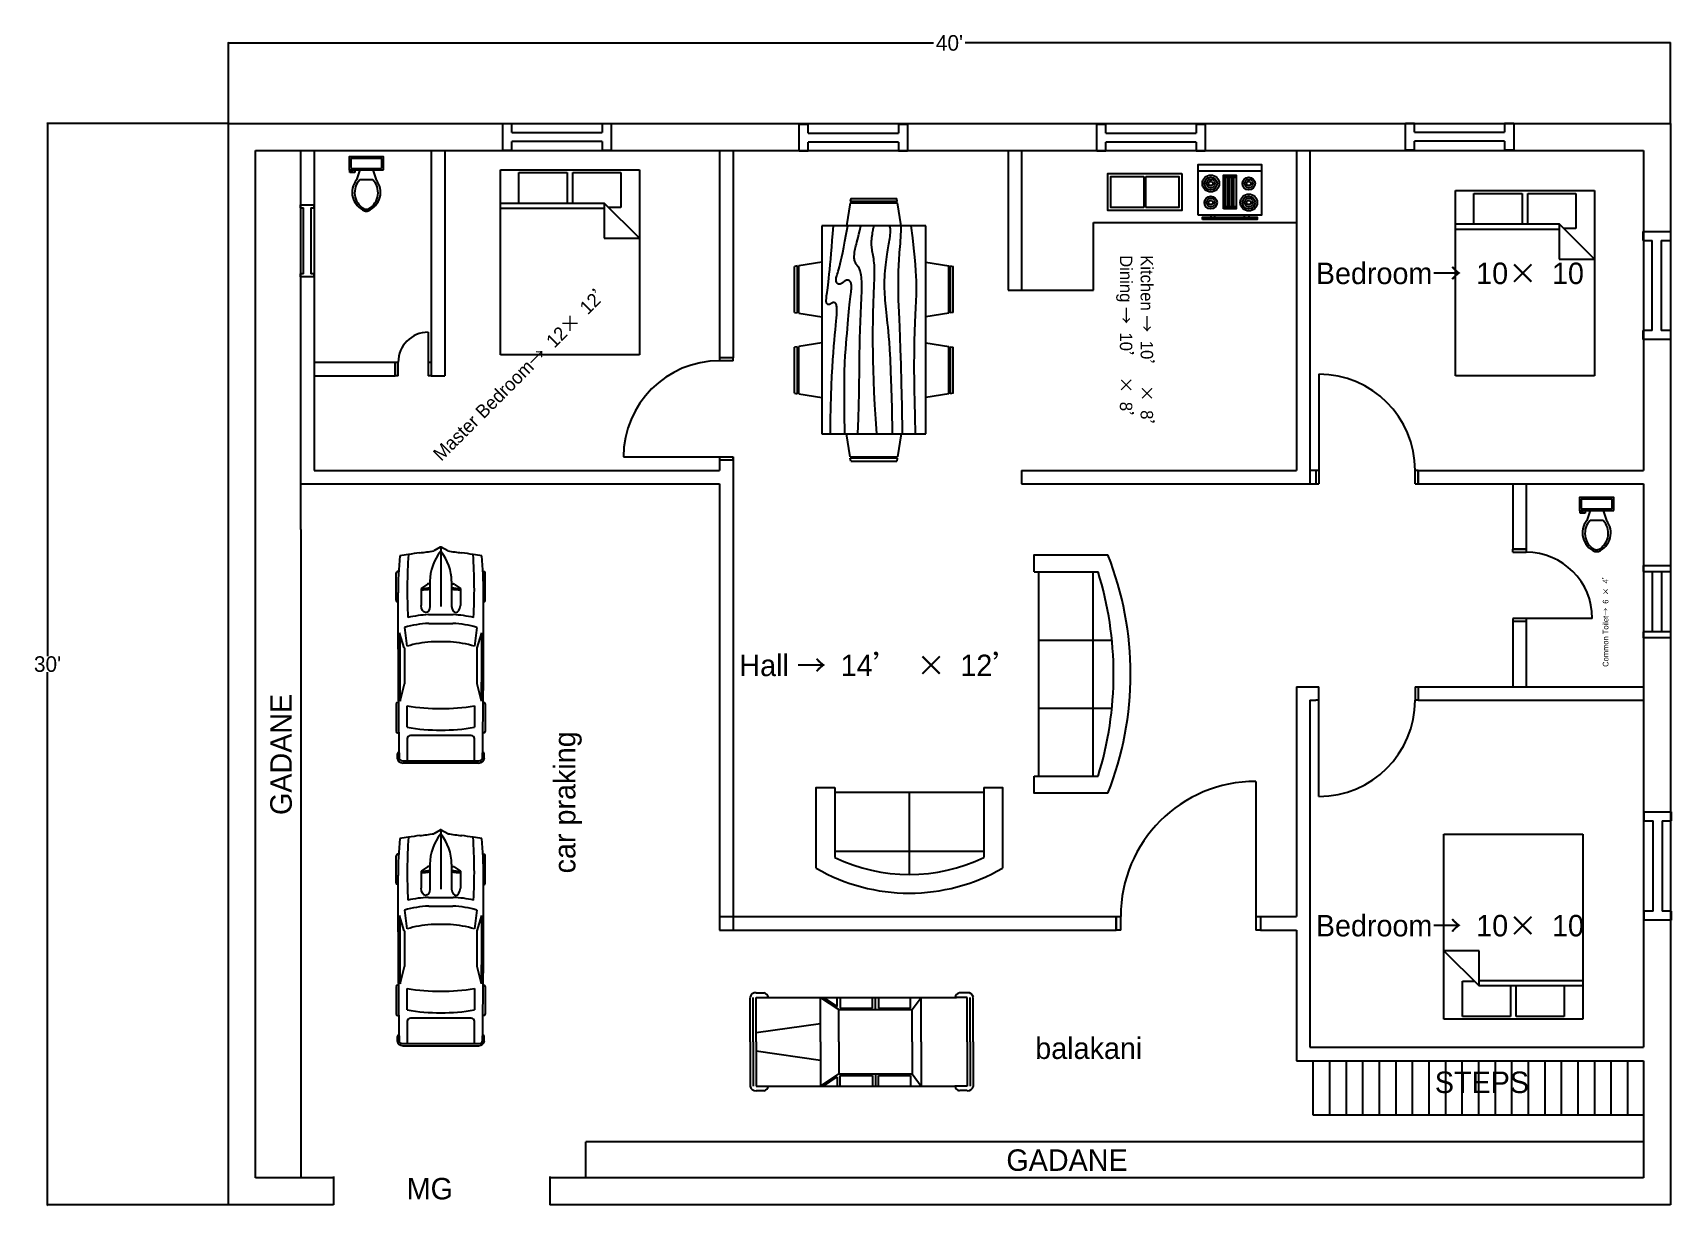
# Model space of a CAD drawing. Header units: millimetres. Extents: x 2397 to 2943, y 2741 to 3132.
import ezdxf

# ---------------------------------------------------------------- set-up
doc = ezdxf.new("R2010")
doc.units = ezdxf.units.MM
doc.header["$MEASUREMENT"] = 0
doc.layers.get('0').update_dxf_attribs({"color": 50})
doc.layers.add('TETTERS', color=30, linetype='Continuous')
doc.dimstyles.get("Standard").update_dxf_attribs({"dimtxt": 5.18, "dimasz": 0.18, "dimexe": 0.18, "dimexo": 0.0625, "dimgap": 0.09, "dimtad": 0, "dimtih": 1, "dimtoh": 1, "dimdec": 0, "dimzin": 0, "dimdsep": 46, "dimlunit": 3, "dimtxsty": 'Standard', "dimblk": 'OBLIQUE', "dimcen": 0.09, "dimclrd": 3, "dimclre": 131, "dimadec": 0, "dimazin": 0, "dimtfac": 1, "dimtdec": 0, "dimtofl": 0, "dimtmove": 0, "dimatfit": 3, "dimfxl": 1, "dimtolj": 1, "dimtzin": 0, "dimarcsym": 0})

# ---------------------------------------------------------------- blocks, each defined once
blk = doc.blocks.new('*U10')
blk.add_line((0, 18), (0, 0))
blk = doc.blocks.new('*U11')
at = {"layer": 'Defpoints', "color": 0, "linetype": 'ByBlock', "lineweight": -2, "transparency": 16777216}
for p in [(2823.6, 2771.35), (2829.11, 2771.35), (2834.62, 2771.35), (2840.14, 2771.35), (2845.65, 2771.35), (2851.16, 2771.35), (2856.67, 2771.35), (2862.18, 2771.35), (2867.69, 2771.35), (2873.2, 2771.35), (2878.71, 2771.35), (2884.22, 2771.35), (2889.73, 2771.35), (2895.24, 2771.35), (2900.75, 2771.35), (2906.26, 2771.35), (2911.77, 2771.35), (2917.28, 2771.35), (2922.79, 2771.35), (2928.3, 2771.35)]:
    blk.add_blockref('*U10', p, dxfattribs=at)
blk = doc.blocks.new('Sofa - Roundback 7 ft.')
at = {"linetype": 'Continuous'}
for p, q in [((-36.000027, -34), (-36.000027, -11.4696)), ((-12.00002, -32.4421), (-12.00003, -6.5971)), ((11.99997, -32.4421), (11.99998, -6.5971)), ((35.99998, -34), (35.99998, -11.4696)), ((-35.999844, -13.3819), (35.9998, -13.3819)), ((-36.000027, -32.4421), (35.99998, -32.4421))]:
    blk.add_line(p, q, dxfattribs=at)
for points in [[(-36.000027, -34), (-42.000027, -34), (-42.000027, -8)], [(41.99998, -8), (41.99998, -34), (35.99998, -34)]]:
    blk.add_lwpolyline(points, dxfattribs=at)
for centre, radius, start, end in [((0, -114.25), 114.25, 68.43141, 111.5686), ((-0.00001, -127.1968), 121.1968, 72.72033, 107.2797)]:
    blk.add_arc(centre, radius, start, end, dxfattribs=at)
blk = doc.blocks.new('Sofa - Roundback Loveseat 5 ft.')
at = {"linetype": 'Continuous'}
for p, q in [((0, -32.44198), (0, -5.99998)), ((-24, -33.99998), (-24, -11.46958)), ((-23.9998, -13.38178), (23.99986, -13.38178)), ((24.00004, -33.99998), (24.00004, -11.46958)), ((-24, -32.44198), (24.00004, -32.44198))]:
    blk.add_line(p, q, dxfattribs=at)
for points in [[(-24, -33.99998), (-30, -33.99998), (-30, -7.99998)], [(30.00004, -7.99998), (30.00004, -33.99998), (24.00004, -33.99998)]]:
    blk.add_lwpolyline(points, dxfattribs=at)
for centre, radius, start, end in [((0, -60.24998), 60.24998, 60.13715, 119.8628), ((0, -61.38438), 55.38444, 64.32083, 115.6792)]:
    blk.add_arc(centre, radius, start, end, dxfattribs=at)
blk = doc.blocks.new('Dining Set - 36 x 72 in.')
at = {"linetype": 'Continuous'}
for p, q in [((-22.2343, 26.00059), (-23.4847, 17.99762)), ((-22.2304, 26), (-5.7608, 26)), ((-22, 27.5), (-22.1562, 26.50042)), ((-5.8416, 26.5), (-22.1534, 26.5)), ((-22, 27.5), (-6, 27.5)), ((-5.8437, 26.49966), (-6, 27.5)), ((-4.5152, 17.99762), (-5.7655, 25.99926)), ((5.7657, 26.00059), (4.5153, 17.99762)), ((5.7696, 26), (22.2392, 26)), ((6, 27.5), (5.8438, 26.50042)), ((22.1584, 26.5), (5.8466, 26.5)), ((6, 27.5), (22, 27.5)), ((22.1563, 26.49966), (22, 27.5)), ((23.4848, 17.99762), (22.2345, 25.99926)), ((36, 18), (-36, 18)), ((-36, 18), (-36, -18)), ((36, -18), (36, 18)), ((-45.5, 8), (-44.5004, 8.15617)), ((-45.5, 8), (-45.5, -8)), ((-44.5, -8.15843), (-44.5, 8.15338)), ((-44.0006, 8.23428), (-35.9976, 9.48474)), ((-44, 8.23041), (-44, -8.23915)), ((44.0006, 8.23428), (35.9976, 9.48474)), ((44, 8.23041), (44, -8.23915)), ((44.5, -8.15843), (44.5, 8.15338)), ((45.5, 8), (44.5005, 8.15617)), ((45.5, 8), (45.5, -8)), ((-44.4997, -8.15631), (-45.5, -8)), ((-35.9976, -9.48476), (-43.9993, -8.2345)), ((35.9976, -9.48476), (43.9993, -8.2345)), ((44.4997, -8.15631), (45.5, -8)), ((-36, -18), (36, -18)), ((-22.2343, -26.0006), (-23.4847, -17.99762)), ((-4.5152, -17.99762), (-5.7655, -25.99928)), ((5.7657, -26.0006), (4.5153, -17.99762)), ((23.4848, -17.99762), (22.2345, -25.99928)), ((-22.2304, -26), (-5.7608, -26)), ((-22, -27.5), (-22.1562, -26.50044)), ((-5.8416, -26.5), (-22.1534, -26.5)), ((-22, -27.5), (-6, -27.5)), ((-5.8437, -26.49967), (-6, -27.5)), ((5.7696, -26), (22.2392, -26)), ((6, -27.5), (5.8438, -26.50044)), ((22.1584, -26.5), (5.8466, -26.5)), ((6, -27.5), (22, -27.5)), ((22.1563, -26.49967), (22, -27.5))]:
    blk.add_line(p, q, dxfattribs=at)
for points in [[(-36, 15), (-31.1772, 14.97754), (-26.8079, 14.91406), (-22.8538, 14.81543), (-19.276, 14.6875), (-16.0362, 14.53613), (-13.0957, 14.36718), (-10.4159, 14.18652), (-7.9583, 14), (-5.6904, 13.81315), (-3.6035, 13.63021), (-1.6954, 13.45508), (0.0365, 13.29166), (1.5945, 13.14388), (2.9811, 13.01562), (4.1988, 12.9108), (5.25, 12.83333), (6.1393, 12.78613), (6.8802, 12.76823), (7.4883, 12.77767), (7.9792, 12.8125), (8.3685, 12.87077), (8.6719, 12.95052), (8.9049, 13.0498), (9.0833, 13.16666), (9.2205, 13.29899), (9.3216, 13.44401), (9.3895, 13.59879), (9.4271, 13.76041), (9.4373, 13.92594), (9.4232, 14.09245), (9.3875, 14.257), (9.3333, 14.41666), (9.2638, 14.56917), (9.1836, 14.71484), (9.0975, 14.85465), (9.0104, 14.98958), (8.9272, 15.1206), (8.8529, 15.2487), (8.7922, 15.37483), (8.75, 15.5), (8.7305, 15.62467), (8.7344, 15.74739), (8.7617, 15.86621), (8.8125, 15.97916), (8.8867, 16.08431), (8.9844, 16.17968), (9.1055, 16.26334), (9.25, 16.33333), (9.4189, 16.38802), (9.6172, 16.42708), (9.8506, 16.45052), (10.125, 16.45833), (10.4463, 16.45052), (10.8203, 16.42708), (11.2529, 16.38802), (11.75, 16.33333), (12.3184, 16.26318), (12.9694, 16.17838), (13.7151, 16.07991), (14.5677, 15.96875), (15.5395, 15.84586), (16.6426, 15.71224), (17.8893, 15.56884), (19.2917, 15.41666), (20.859, 15.25667), (22.5879, 15.08984), (24.4721, 14.91715), (26.5052, 14.73958), (28.6809, 14.5581), (30.9929, 14.3737), (33.4347, 14.18733), (36, 14)], [(-36, 10), (-28.9766, 10.14274), (-23.1725, 10.20442), (-18.4241, 10.19775), (-14.5677, 10.13541), (-11.4399, 10.03011), (-8.877, 9.89453), (-6.7154, 9.74137), (-4.7917, 9.58333), (-2.9698, 9.43082), (-1.2246, 9.28515), (0.4415, 9.14534), (2.026, 9.01041), (3.5266, 8.87939), (4.9408, 8.7513), (6.266, 8.62516), (7.5, 8.5), (8.6411, 8.37549), (9.6914, 8.2539), (10.6538, 8.13818), (11.5312, 8.03125), (12.3267, 7.93603), (13.043, 7.85547), (13.6831, 7.79248), (14.25, 7.75), (14.7471, 7.7303), (15.1797, 7.73307), (15.5537, 7.75732), (15.875, 7.80208), (16.1494, 7.86637), (16.3828, 7.94922), (16.5811, 8.04964), (16.75, 8.16666), (16.8944, 8.29915), (17.0143, 8.44531), (17.1089, 8.60319), (17.1771, 8.77083), (17.218, 8.94629), (17.2305, 9.1276), (17.2137, 9.31282), (17.1667, 9.5), (17.0895, 9.6875), (16.987, 9.875), (16.8649, 10.0625), (16.7292, 10.25), (16.5856, 10.4375), (16.4401, 10.625), (16.2985, 10.8125), (16.1667, 11), (16.05, 11.18733), (15.9518, 11.3737), (15.8752, 11.5581), (15.8229, 11.73958), (15.798, 11.91715), (15.8034, 12.08984), (15.842, 12.25667), (15.9167, 12.41666), (16.0295, 12.56836), (16.1784, 12.70833), (16.3605, 12.83268), (16.5729, 12.9375), (16.8127, 13.01888), (17.0768, 13.07291), (17.3625, 13.0957), (17.6667, 13.08333), (17.9894, 13.03312), (18.3418, 12.94726), (18.7382, 12.82918), (19.1927, 12.68229), (19.7195, 12.51001), (20.3327, 12.31575), (21.0465, 12.10294), (21.875, 11.875), (22.8357, 11.63354), (23.959, 11.37304), (25.2786, 11.08618), (26.8282, 10.76562), (28.6414, 10.40405), (30.752, 9.99414), (33.1936, 9.52856), (36, 9)], [(-36, 5.5), (-30.7157, 5.3348), (-26.069, 5.20963), (-21.9946, 5.11767), (-18.4271, 5.05208), (-15.3009, 5.00602), (-12.5508, 4.97265), (-10.1112, 4.94515), (-7.9167, 4.91666), (-5.909, 4.88167), (-4.0586, 4.83984), (-2.3429, 4.79215), (-0.7396, 4.73958), (0.7739, 4.6831), (2.22, 4.6237), (3.6213, 4.56233), (5, 4.5), (6.373, 4.43782), (7.7344, 4.3776), (9.0723, 4.32129), (10.375, 4.27083), (11.6309, 4.22819), (12.8281, 4.19531), (13.9551, 4.17415), (15, 4.16666), (15.954, 4.17448), (16.819, 4.19791), (17.6001, 4.23698), (18.3021, 4.29166), (18.9299, 4.36198), (19.4883, 4.44791), (19.9823, 4.54948), (20.4167, 4.66666), (20.7969, 4.79899), (21.1302, 4.94401), (21.4245, 5.09879), (21.6875, 5.26041), (21.9271, 5.42594), (22.1511, 5.59245), (22.3672, 5.757), (22.5834, 5.91666), (22.8065, 6.06868), (23.0404, 6.21093), (23.2879, 6.34147), (23.5521, 6.45833), (23.8358, 6.55957), (24.142, 6.64323), (24.4735, 6.70735), (24.8334, 6.75), (25.2235, 6.76969), (25.642, 6.76692), (26.0858, 6.74267), (26.5521, 6.69791), (27.0379, 6.63362), (27.5404, 6.55078), (28.0565, 6.45036), (28.5834, 6.33333), (29.1242, 6.19987), (29.7071, 6.04687), (30.3661, 5.87044), (31.1354, 5.66666), (32.0493, 5.43164), (33.142, 5.16146), (34.4475, 4.85221), (36, 4.5)], [(-36, -1), (-30.7915, -0.6591), (-26.0195, -0.38216), (-21.6519, -0.16284), (-17.6563, 0.00521), (-14.0005, 0.12833), (-10.6523, 0.21289), (-7.5796, 0.26522), (-4.75, 0.29166), (-2.134, 0.29793), (0.2878, 0.28711), (2.5317, 0.26163), (4.6146, 0.22396), (6.5529, 0.17651), (8.3633, 0.12174), (10.0623, 0.06209), (11.6667, 0), (13.1899, -0.06201), (14.6341, -0.1211), (15.9982, -0.17432), (17.2813, -0.21875), (18.4823, -0.25147), (19.6003, -0.26953), (20.6343, -0.27002), (21.5834, -0.25), (22.4481, -0.20768), (23.2357, -0.14584), (23.9549, -0.06836), (24.6146, 0.02083), (25.2235, 0.11784), (25.7904, 0.21875), (26.3241, 0.31966), (26.8334, 0.41666), (27.3265, 0.50618), (27.8099, 0.58593), (28.2894, 0.65397), (28.7709, 0.70833), (29.2601, 0.74707), (29.763, 0.76823), (30.2855, 0.76985), (30.8334, 0.75), (31.4088, 0.70784), (31.9994, 0.64713), (32.589, 0.57275), (33.1615, 0.48958), (33.7008, 0.4025), (34.1908, 0.3164), (34.6153, 0.23616), (34.9584, 0.16666), (35.2099, 0.11165), (35.3848, 0.07031), (35.504, 0.04069), (35.5886, 0.02083), (35.6594, 0.00879), (35.7377, 0.0026), (35.8442, 0.00032), (36, 0)], [(-36, -6.5), (-27.1843, -6.31267), (-20.084, -6.1263), (-14.469, -5.9419), (-10.1094, -5.76042), (-6.7752, -5.58285), (-4.2363, -5.41016), (-2.2629, -5.24333), (-0.625, -5.08334), (0.8708, -4.93099), (2.2715, -4.78646), (3.5872, -4.64974), (4.8281, -4.52084), (6.0046, -4.39974), (7.127, -4.28646), (8.2053, -4.18099), (9.25, -4.08334), (10.2705, -3.99382), (11.2734, -3.91407), (12.2647, -3.84603), (13.25, -3.79167), (14.2354, -3.75293), (15.2266, -3.73177), (16.2295, -3.73015), (17.25, -3.75), (18.2912, -3.79248), (19.3451, -3.85547), (20.4009, -3.93604), (21.4479, -4.03125), (22.4754, -4.13819), (23.4727, -4.25391), (24.4289, -4.37549), (25.3334, -4.5), (26.1785, -4.62492), (26.9694, -4.74935), (27.7145, -4.87281), (28.4219, -4.99479), (29.1, -5.11483), (29.7572, -5.23242), (30.4016, -5.34709), (31.0417, -5.45834), (31.6837, -5.56437), (32.3262, -5.65821), (32.9658, -5.73153), (33.599, -5.77604), (34.2224, -5.78345), (34.8327, -5.74545), (35.4264, -5.65373), (36, -5.5)], [(-36, -10), (-26.4022, -9.81299), (-18.4675, -9.62891), (-11.9839, -9.45069), (-6.7396, -9.28125), (-2.5226, -9.12354), (0.8789, -8.98047), (3.6769, -8.85498), (6.0833, -8.75), (8.2767, -8.66765), (10.3021, -8.60677), (12.1712, -8.56543), (13.8958, -8.54167), (15.4876, -8.53353), (16.9583, -8.53907), (18.3197, -8.55632), (19.5834, -8.58334), (20.7616, -8.61841), (21.8685, -8.66081), (22.9188, -8.71004), (23.9271, -8.76563), (24.9081, -8.82707), (25.8763, -8.89388), (26.8465, -8.96558), (27.8334, -9.04167), (28.8474, -9.12118), (29.8828, -9.20117), (30.93, -9.27824), (31.9792, -9.34896), (33.0205, -9.40991), (34.0443, -9.45768), (35.0407, -9.48885), (36, -9.5)], [(-36, -14.5), (-30.0881, -14.33513), (-25.0332, -14.21224), (-20.7312, -14.12647), (-17.0781, -14.07292), (-13.97, -14.04671), (-11.3027, -14.04297), (-8.9724, -14.05681), (-6.875, -14.08334), (-4.9224, -14.11833), (-3.0905, -14.16016), (-1.3709, -14.20785), (0.2448, -14.26042), (1.7647, -14.3169), (3.1973, -14.3763), (4.5507, -14.43767), (5.8333, -14.5), (7.0554, -14.5621), (8.235, -14.62175), (9.3922, -14.67652), (10.5469, -14.72396), (11.7192, -14.76164), (12.929, -14.78711), (14.1965, -14.79794), (15.5417, -14.79167), (16.9933, -14.76424), (18.6152, -14.70508), (20.4804, -14.60197), (22.6615, -14.44271), (25.2312, -14.21509), (28.2624, -13.9069), (31.8277, -13.50594), (36, -13)]]:
    blk.add_lwpolyline(points, dxfattribs=at)
blk = doc.blocks.new('Range-Oven - 30 in top')
for p, q in [((0, -3), (30, -3)), ((12, -6), (18, -6)), ((13, -20), (13, -6)), ((14, -6), (14, -20)), ((15, -20), (15, -6)), ((16, -6), (16, -20)), ((17, -20), (17, -6)), ((18, -20), (12, -20)), ((6, -24), (6, -25)), ((8, -25), (8, -24)), ((22, -25), (22, -24)), ((24, -24), (24, -25))]:
    blk.add_line(p, q)
for points in [[(0, -24), (0, 0), (30, 0), (30, -24)], [(12, -21), (12, -5), (18, -5), (18, -21)], [(2, -26), (2, -25), (28, -25), (28, -26)]]:
    blk.add_lwpolyline(points, close=True)
for centre, radius in [((6, -9), 4), ((6, -9), 3), ((6, -9), 2), ((24, -9), 3), ((24, -9), 2), ((6, -18), 3), ((6, -9), 1), ((24, -18), 4), ((24, -18), 3), ((24, -9), 1), ((6, -18), 2), ((6, -18), 1), ((24, -18), 2), ((24, -18), 1)]:
    blk.add_circle(centre, radius)
blk = doc.blocks.new('Wall Cabinet - 18 x 36 in front')
for p, q in [((17.5, -1.5), (17.5, -16.5)), ((18.5, -16.5), (18.5, -1.5))]:
    blk.add_line(p, q)
blk.add_lwpolyline([(0, -18), (0, 0), (36, 0), (36, -18)], close=True)
for points in [[(17.5, -16.5), (1.5, -16.5), (1.5, -1.5), (17.5, -1.5)], [(18.5, -1.5), (34.5, -1.5), (34.5, -16.5), (18.5, -16.5)]]:
    blk.add_lwpolyline(points)
blk = doc.blocks.new('*U25')
for p, q in [((0.1, -0.4), (0.1, 38.3)), ((2.8, -0.4), (2.8, 38.3)), ((5.4, 42.3), (12.1, 42.3)), ((5.4, 38.3), (16.1, 38.3)), ((5.4, -0.4), (5.4, 38.2)), ((16.1, 38.3), (180.3, 38.3)), ((61.5, -0.4), (61.5, 38.3)), ((61.5, 38.3), (77.5, 27.6)), ((64.2, 38.3), (76.2, 30.3)), ((76.2, 30.3), (76.2, 38.3)), ((78.9, 38.3), (78.9, 29)), ((78.9, 29), (106.9, 29)), ((106.9, 29), (106.9, 38.3)), ((109.6, 27.6), (109.6, 38.3)), ((112.3, 38.3), (112.3, 29)), ((112.3, 29), (140.3, 29)), ((140.3, 29), (140.3, 38.3)), ((141.6, 27.6), (149.6, 38.3)), ((149.6, -0.4), (149.6, 38.3)), ((189.7, 38.3), (179, 38.3)), ((189.7, 42.3), (183, 42.3)), ((189.7, -0.4), (189.7, 38.2)), ((192.4, -0.4), (192.4, 38.3)), ((195, -0.4), (195, 38.3)), ((5.4, 7.6), (61.5, 15.6)), ((77.5, 27.6), (141.6, 27.6)), ((77.5, -0.4), (77.5, 27.6)), ((141.6, -0.4), (141.6, 27.6)), ((0.1, -0.4), (0.1, -39.2)), ((2.8, -0.4), (2.8, -39.1)), ((5.4, -0.4), (5.4, -39.1)), ((5.4, -8.4), (61.5, -16.4)), ((61.5, -0.4), (61.5, -39.1)), ((77.5, -0.4), (77.5, -28.5)), ((141.6, -0.4), (141.6, -28.5)), ((149.6, -0.4), (149.6, -39.1)), ((189.7, -0.4), (189.7, -39.1)), ((192.4, -0.4), (192.4, -39.1)), ((195, -0.4), (195, -39.2)), ((61.5, -39.1), (77.5, -28.5)), ((77.5, -28.5), (141.6, -28.5)), ((109.6, -28.5), (109.6, -39.1)), ((141.6, -28.5), (149.6, -39.1)), ((5.4, -39.1), (16.1, -39.1)), ((16.1, -39.1), (180.3, -39.1)), ((64.2, -39.1), (76.2, -31.1)), ((76.2, -31.1), (76.2, -39.1)), ((78.9, -39.1), (78.9, -29.8)), ((78.9, -29.8), (106.9, -29.8)), ((106.9, -29.8), (106.9, -39.1)), ((112.3, -29.8), (140.3, -29.8)), ((112.3, -39.1), (112.3, -29.8)), ((140.3, -29.8), (140.3, -39.1)), ((189.7, -39.1), (179, -39.1)), ((5.4, -43.1), (12.1, -43.1)), ((189.7, -43.1), (183, -43.1))]:
    blk.add_line(p, q)
for centre, radius, start, end in [((5.1, 37.3), 5.06, 85.6455, 168.0943), ((11.5, 37.6), 4.72, 8.1301, 81.87), ((183.7, 37.6), 4.72, 98.13, 171.8699), ((190.1, 37.3), 5.06, 11.9057, 94.3545), ((5.1, -38.1), 5.06, 191.9057, 274.3545), ((11.5, -38.5), 4.72, 278.13, 351.8699), ((183.7, -38.5), 4.72, 188.1301, 261.87), ((190.1, -38.1), 5.06, 265.6455, 348.0943)]:
    blk.add_arc(centre, radius, start, end)
blk = doc.blocks.new('*U23')
for p, q in [((-254, -216), (-203, -216)), ((-254, -241), (-254, -216)), ((-178, -241), (-254, -241)), ((-203, -216), (-203, -203)), ((-178, -203), (-178, -241)), ((-102, -203), (-152, -356)), ((102, -203), (152, -356)), ((241, -152), (241, -51)), ((102, -356), (-102, -356))]:
    blk.add_line(p, q)
blk.add_lwpolyline([(267, -203), (267, 0), (-267, 0), (-267, -203)], close=True)
for points in [[(-241, -51), (-241, -152)], [(216, -25), (-216, -25)], [(-216, -178), (216, -178)]]:
    blk.add_lwpolyline(points)
for centre, radius, start, end in [((-219, -48), 22.5, 81.8699, 188.1301), ((-219, -156), 22.5, 171.8699, 278.1301), ((219, -48), 22.5, 351.8699, 98.1301), ((219, -156), 22.5, 261.8699, 8.1301), ((89, -548), 309, 141.4691, 247.9714), ((107, -554), 288, 136.3677, 238.9468), ((-89, -548), 309, 292.0284, 38.5307), ((-107, -554), 288, 301.053, 43.6321), ((0, -708), 102, 245.7318, 294.2682), ((0, -737), 102, 254.8605, 285.1395)]:
    blk.add_arc(centre, radius, start, end)
blk = doc.blocks.new('*U20')
for p, q in [((21.1, 37.4), (21.1, 36.8)), ((46.6, 38.9), (22.4, 38.9)), ((47.8, 37.4), (47.8, 37.4)), ((70, 31.5), (86.4, 29.4)), ((88, 31.9), (74.8, 35.9)), ((134.3, 35.6), (119.3, 31.8)), ((135.5, 37.1), (135.5, 37.4)), ((136.7, 38.9), (160.9, 38.9)), ((138.4, 29.4), (157.2, 29.4)), ((162.1, 37.4), (162.1, 36.8)), ((186.5, 29.4), (167, 29.4)), ((186.5, -33.5), (186.5, 33.5)), ((188.4, -32.8), (188.4, 32.8)), ((32.3, 11.6), (36.1, 17.2)), ((36.1, 17.2), (50.9, 17.2)), ((164.5, 26.4), (164.5, -26.4)), ((3.3, 6.1), (0.1, 0.4)), ((29.8, 9.5), (51.7, 9.5)), ((32.1, 9.5), (32.1, 11.2)), ((58.9, -10.8), (58.9, 10.8)), ((66.6, -10.5), (66.6, 10.5)), ((82.7, 8.5), (82.7, -8.5)), ((186.5, -10.5), (186.5, 10.5)), ((0, 0), (51.7, 0)), ((0.1, -0.4), (3.3, -6.1)), ((29.8, -9.5), (51.7, -9.5)), ((32.1, -9.5), (32.1, -11.2)), ((32.3, -11.6), (36.1, -17.2)), ((36.1, -17.2), (50.9, -17.2)), ((21.1, -37.4), (21.1, -36.8)), ((46.6, -38.9), (22.4, -38.9)), ((47.8, -37.4), (47.8, -37.4)), ((86.4, -29.4), (70, -31.5)), ((88, -31.9), (74.8, -35.9)), ((134.3, -35.6), (119.3, -31.8)), ((135.5, -37.1), (135.5, -37.4)), ((136.7, -38.9), (160.9, -38.9)), ((157.2, -29.4), (138.4, -29.4)), ((162.1, -37.4), (162.1, -36.8)), ((167, -29.4), (186.5, -29.4))]:
    blk.add_line(p, q)
for centre, major_axis, ratio, start_param, end_param in [((266, -27.5), (0, 313.3), 0.842304, 1.367076, 1.39176), ((37.5, -594), (0, -623.3), 0.842304, 3.096046, 3.200911), ((41.2, -490.9), (0, 528.2), 0.842304, 0.00281, 0.075598), ((22.4, 37.4), (0, -1.48), 0.842304, 3.141593, 4.712389), ((64.5, -10555.6), (0, 10593), 0.842304, -0.013397, 0.002797), ((46.6, 37.4), (0, 1.48), 0.842304, -1.570796, 0), ((134.4, 5.4), (0, -89.8), 0.842304, 4.449482, 4.652344), ((135.3, 5.4), (0, 81.8), 0.842304, 1.245306, 1.50788), ((64.5, -10555.6), (0, -10591.5), 0.842304, 3.133765, 3.140441), ((149.6, 2.8), (0, -79.6), 0.842304, 4.372215, 4.640744), ((95.8, -3666.4), (0, -3698.2), 0.842304, 3.134049, 3.144098), ((136.7, 37.4), (0, -1.48), 0.842304, 3.141593, 4.712389), ((17.1, 0), (0, 147), 0.842304, 4.511394, 4.913384), ((35.9, 0), (0, 147), 0.842304, 4.511394, 4.913384), ((160.9, 37.4), (0, 1.48), 0.842304, -1.570796, 0), ((167, 26.4), (0, 2.96), 0.842304, 0, 1.570796), ((180.6, 35.8), (0, 2.22), 0.842304, -0.013017, 1.249894), ((64.5, -10556.4), (0, 10595.3), 0.842304, -0.013397, -0.013017), ((184, 32.8), (0, -5.25), 0.842304, 1.570796, 3.128196), ((184, 33.5), (0, -2.96), 0.842304, 1.570796, 3.128196), ((-204.5, 52.4), (0, -251), 0.842304, 1.385369, 1.434372), ((259.2, -27.5), (0, -305.3), 0.842304, 4.528606, 4.561838), ((13, 17), (0, 27.4), 0.842304, 4.435146, 4.718221), ((14.2, 17), (0, 27.4), 0.842304, 4.435146, 4.718221), ((50.8, 13.3), (6.34, -0.36), 0.603834, -1.395552, 1.581315), ((0.6, 0), (0, -0.74), 0.842304, 4.131459, 5.293319), ((29.8, -46.7), (0, 56.2), 0.842304, 0, 0.590319), ((32.7, 11.2), (0, 0.74), 0.842304, 0.879714, 1.570796), ((-204.5, -52.4), (0, 251), 0.842304, -1.434372, -1.385369), ((29.8, 46.7), (0, 56.2), 0.842304, 2.551274, 3.141593), ((32.7, -11.2), (0, -0.74), 0.842304, 4.712389, 5.403472), ((13, -17), (0, -27.4), 0.842304, 1.564964, 1.848039), ((14.2, -17), (0, -27.4), 0.842304, 1.564964, 1.848039), ((134.4, -5.4), (0, -89.8), 0.842304, -1.510751, -1.307889), ((135.3, -5.4), (0, -81.8), 0.842304, -1.50788, -1.245306), ((149.6, -2.8), (0, -79.6), 0.842304, -1.499151, -1.230623), ((259.2, 27.5), (0, 305.3), 0.842304, 1.721348, 1.754579), ((266, 27.5), (0, 313.3), 0.842304, 1.749832, 1.774517), ((37.5, 594), (0, -623.3), 0.842304, -0.059319, 0.045547), ((167, -26.4), (0, -2.96), 0.842304, 4.712389, 6.283185), ((41.2, 490.9), (0, -528.2), 0.842304, -0.075598, -0.00281), ((22.4, -37.4), (0, 1.48), 0.842304, 1.570796, 3.141593), ((64.5, 10555.6), (0, 10593), 0.842304, 3.138796, 3.15499), ((46.6, -37.4), (0, -1.48), 0.842304, 0, 1.570796), ((64.5, 10555.6), (0, -10591.5), 0.842304, 0.001152, 0.007828), ((95.8, 3666.4), (0, -3698.2), 0.842304, -0.002505, 0.007544), ((136.7, -37.4), (0, -1.48), 0.842304, -1.570796, 0), ((160.9, -37.4), (0, 1.48), 0.842304, 3.141593, 4.712389), ((180.6, -35.8), (0, -2.22), 0.842304, -1.249894, 0.013017), ((64.5, 10556.4), (0, 10595.3), 0.842304, 3.15461, 3.15499), ((184, -32.8), (0, -5.25), 0.842304, 0.013397, 1.570796), ((184, -33.5), (0, 2.96), 0.842304, 3.15499, 4.712389)]:
    blk.add_ellipse(centre, major_axis=major_axis, ratio=ratio, start_param=start_param, end_param=end_param)
at = {"extrusion": (0, 0, -1)}
blk.add_ellipse((50.8, -13.3), major_axis=(6.34, 0.36), ratio=0.603834, start_param=-1.395552, end_param=1.581315, dxfattribs=at)
blk = doc.blocks.new('Bed - Queen')
at = {"linetype": 'Continuous'}
for p, q in [((0, -80.00003), (0, 0)), ((0, 0), (59.99999, 0)), ((59.99999, 0), (59.99999, -80.00003)), ((7.99999, -1.2), (28.79998, -1.2)), ((7.99999, -14.4), (7.99999, -1.2)), ((28.79998, -1.2), (28.79998, -14.4)), ((31.19999, -1.2), (51.99999, -1.2)), ((31.19999, -14.4), (31.19999, -1.2)), ((51.99999, -1.2), (51.99999, -16.4)), ((0, -14.4), (44.8, -14.4)), ((44.8, -16.8), (0, -16.8)), ((59.99999, -29.6), (44.8, -14.4)), ((44.8, -14.4), (44.8, -29.6)), ((51.99999, -16.4), (46.79936, -16.4)), ((44.8, -29.6), (59.99999, -29.6)), ((59.99999, -80.00003), (0, -80.00003))]:
    blk.add_line(p, q, dxfattribs=at)
blk = doc.blocks.new('_Oblique')
at = {"color": 0, "linetype": 'ByBlock', "lineweight": -2}
blk.add_line((-0.5, -0.5), (0.5, 0.5), dxfattribs=at)
blk = doc.blocks.new('*D28')
at = {"layer": 'Defpoints', "color": 0, "transparency": 16777216}
for p in [(2942.59, 3128.12), (2462.59, 3101.35), (2942.59, 3101.35)]:
    blk.add_point(p, dxfattribs=at)
at = {"layer": 'TETTERS', "color": 131, "lineweight": -2, "transparency": 16777216}
for p, q in [((2462.59, 3101.41), (2462.59, 3128.3)), ((2942.59, 3101.41), (2942.59, 3128.3))]:
    blk.add_line(p, q, dxfattribs=at)
at = {"layer": 'TETTERS', "color": 3, "lineweight": -2, "transparency": 16777216}
for p, q in [((2462.59, 3128.12), (2697.32, 3128.12)), ((2942.59, 3128.12), (2707.86, 3128.12))]:
    blk.add_line(p, q, dxfattribs=at)
at = {"layer": 'TETTERS', "color": 3, "lineweight": -2, "transparency": 16777216, "xscale": 0.18, "yscale": 0.18, "zscale": 0.18, "rotation": 180}
blk.add_blockref('_Oblique', (2462.59, 3128.12), dxfattribs=at)
at = {"layer": 'TETTERS', "color": 3, "lineweight": -2, "transparency": 16777216, "xscale": 0.18, "yscale": 0.18, "zscale": 0.18}
blk.add_blockref('_Oblique', (2942.59, 3128.12), dxfattribs=at)
at = {"layer": 'TETTERS', "color": 0, "transparency": 16777216, "insert": (2702.59, 3128.12), "char_height": 5.18, "attachment_point": 5}
blk.add_mtext("\\A1;40'", dxfattribs=at)
blk = doc.blocks.new('*D29')
at = {"layer": 'Defpoints', "color": 0, "transparency": 16777216}
for p in [(2462.59, 3101.35), (2402.36, 2741.35), (2462.59, 2741.35)]:
    blk.add_point(p, dxfattribs=at)
at = {"layer": 'TETTERS', "color": 131, "lineweight": -2, "transparency": 16777216}
for p, q in [((2462.53, 3101.35), (2402.18, 3101.35)), ((2462.53, 2741.35), (2402.18, 2741.35))]:
    blk.add_line(p, q, dxfattribs=at)
at = {"layer": 'TETTERS', "color": 3, "lineweight": -2, "transparency": 16777216}
for p, q in [((2402.36, 3101.35), (2402.36, 2924.03)), ((2402.36, 2741.35), (2402.36, 2918.67))]:
    blk.add_line(p, q, dxfattribs=at)
at = {"layer": 'TETTERS', "color": 3, "lineweight": -2, "transparency": 16777216, "xscale": 0.18, "yscale": 0.18, "zscale": 0.18}
for p, rotation in [((2402.36, 3101.35), 90), ((2402.36, 2741.35), 270)]:
    blk.add_blockref('_Oblique', p, dxfattribs=dict(at, rotation=rotation))
at = {"layer": 'TETTERS', "color": 0, "transparency": 16777216, "insert": (2402.36, 2921.35), "char_height": 5.18, "attachment_point": 5}
blk.add_mtext("\\A1;30'", dxfattribs=at)

msp = doc.modelspace()

# ---------------------------------------------------------------- linework, layer by layer
for p, q in [((2462.59, 3101.35), (2942.59, 3101.35)), ((2462.59, 2741.35), (2462.59, 3101.35)), ((2942.59, 3101.35), (2942.59, 2741.35)), ((2471.59, 3092.35), (2933.59, 3092.35)), ((2471.59, 2750.35), (2471.59, 3092.35)), ((2486.59, 3092.35), (2486.59, 2981.35)), ((2491.09, 3092.35), (2491.09, 2985.85)), ((2530.09, 3092.35), (2530.09, 3017.35)), ((2534.59, 3092.35), (2534.59, 3017.35)), ((2626.09, 3092.35), (2626.09, 3026.35)), ((2626.09, 3092.35), (2626.09, 3026.35)), ((2630.59, 3092.35), (2630.59, 3026.35)), ((2630.59, 3092.35), (2630.59, 3026.35)), ((2722.09, 3092.35), (2722.09, 3045.85)), ((2726.59, 3092.35), (2726.59, 3045.85)), ((2818.09, 3092.35), (2818.09, 2985.85)), ((2822.59, 3092.35), (2822.59, 2981.35)), ((2933.59, 3092.35), (2933.59, 2985.85)), ((2750.59, 3045.85), (2750.59, 3068.35)), ((2750.59, 3068.35), (2818.09, 3068.35)), ((2722.09, 3045.85), (2750.59, 3045.85)), ((2491.09, 3021.85), (2518.09, 3021.85)), ((2518.09, 3021.85), (2518.09, 3017.35)), ((2626.09, 3026.35), (2626.09, 3023.35)), ((2630.59, 3026.35), (2630.59, 3023.35)), ((2491.09, 3017.35), (2518.09, 3017.35)), ((2530.09, 3017.35), (2534.59, 3017.35)), ((2626.09, 2990.35), (2630.59, 2990.35)), ((2626.09, 2990.35), (2626.09, 2985.85)), ((2626.09, 2990.35), (2626.09, 2985.85)), ((2630.59, 2990.35), (2630.59, 2981.35)), ((2630.59, 2990.35), (2630.59, 2832.85)), ((2491.09, 2985.85), (2626.09, 2985.85)), ((2726.59, 2985.85), (2818.09, 2985.85)), ((2726.59, 2985.85), (2726.59, 2981.35)), ((2824.59, 2985.85), (2822.59, 2985.85)), ((2858.59, 2985.85), (2858.59, 2981.35)), ((2858.59, 2985.85), (2933.59, 2985.85)), ((2858.59, 2985.85), (2933.59, 2985.85)), ((2486.59, 2981.35), (2626.09, 2981.35)), ((2486.59, 2981.35), (2486.59, 2966.16)), ((2626.09, 2981.35), (2626.09, 2832.85)), ((2726.59, 2981.35), (2822.59, 2981.35)), ((2818.09, 2981.35), (2822.59, 2981.35)), ((2822.59, 2981.35), (2824.59, 2981.35)), ((2858.59, 2981.35), (2933.59, 2981.35)), ((2858.59, 2981.35), (2933.59, 2981.35)), ((2890.09, 2981.35), (2890.09, 2959.6)), ((2894.59, 2981.35), (2894.59, 2959.6)), ((2933.59, 2981.35), (2933.59, 2793.85)), ((2486.66, 2966.19), (2486.66, 2750.35)), ((2894.59, 2959.6), (2890.09, 2959.6)), ((2894.59, 2935.6), (2890.09, 2935.6)), ((2890.09, 2935.6), (2890.09, 2913.85)), ((2894.59, 2935.6), (2894.59, 2913.85)), ((2818.09, 2913.85), (2818.09, 2837.35)), ((2818.09, 2913.85), (2824.59, 2913.85)), ((2858.59, 2913.85), (2858.59, 2909.29)), ((2858.59, 2913.85), (2933.59, 2913.85)), ((2822.59, 2909.35), (2822.59, 2793.85)), ((2822.59, 2909.35), (2824.59, 2909.35)), ((2858.59, 2909.35), (2933.59, 2909.35)), ((2626.09, 2837.35), (2758.09, 2837.35)), ((2758.09, 2837.35), (2758.09, 2832.85)), ((2806.09, 2837.35), (2806.09, 2832.85)), ((2806.09, 2837.35), (2818.09, 2837.35)), ((2626.09, 2832.85), (2758.09, 2832.85)), ((2806.09, 2832.85), (2818.09, 2832.85)), ((2818.09, 2832.85), (2818.09, 2789.35)), ((2822.59, 2793.85), (2933.59, 2793.85)), ((2818.09, 2789.35), (2933.59, 2789.35)), ((2933.59, 2789.35), (2933.59, 2750.35)), ((2823.6, 2771.35), (2933.59, 2771.35)), ((2933.59, 2762.35), (2581.61, 2762.35)), ((2581.61, 2750.35), (2581.61, 2762.35)), ((2497.61, 2750.35), (2471.59, 2750.35)), ((2497.61, 2750.78), (2497.61, 2741.35)), ((2569.61, 2750.78), (2569.61, 2741.35)), ((2933.59, 2750.35), (2569.61, 2750.35)), ((2497.61, 2741.35), (2462.59, 2741.35)), ((2942.59, 2741.35), (2569.61, 2741.35))]:
    msp.add_line(p, q)
at = {"layer": 'Defpoints'}
for p, q in [((2553.95, 3101.33), (2556.95, 3101.33)), ((2553.95, 3092.33), (2553.95, 3101.33)), ((2556.95, 3098.33), (2556.95, 3101.33)), ((2556.95, 3098.33), (2586.95, 3098.33)), ((2586.95, 3101.33), (2589.95, 3101.33)), ((2586.95, 3101.33), (2586.95, 3098.33)), ((2589.95, 3101.33), (2589.95, 3092.33)), ((2652.59, 3101.14), (2655.59, 3101.14)), ((2652.59, 3092.14), (2652.59, 3101.14)), ((2655.59, 3098.14), (2655.59, 3101.14)), ((2655.59, 3098.14), (2685.59, 3098.14)), ((2685.59, 3101.14), (2688.59, 3101.14)), ((2685.59, 3101.14), (2685.59, 3098.14)), ((2688.59, 3101.14), (2688.59, 3092.14)), ((2751.68, 3101.14), (2754.68, 3101.14)), ((2751.68, 3092.14), (2751.68, 3101.14)), ((2754.68, 3098.14), (2754.68, 3101.14)), ((2754.68, 3098.14), (2784.68, 3098.14)), ((2784.68, 3101.14), (2787.68, 3101.14)), ((2784.68, 3101.14), (2784.68, 3098.14)), ((2787.68, 3101.14), (2787.68, 3092.14)), ((2854.41, 3101.41), (2857.41, 3101.41)), ((2854.41, 3092.41), (2854.41, 3101.41)), ((2857.41, 3098.41), (2857.41, 3101.41)), ((2857.41, 3098.41), (2887.41, 3098.41)), ((2887.41, 3101.41), (2890.41, 3101.41)), ((2887.41, 3101.41), (2887.41, 3098.41)), ((2890.41, 3101.41), (2890.41, 3092.41)), ((2586.95, 3095.33), (2556.95, 3095.33)), ((2556.95, 3092.33), (2556.95, 3095.33)), ((2586.95, 3095.33), (2586.95, 3092.33)), ((2685.59, 3095.14), (2655.59, 3095.14)), ((2655.59, 3092.14), (2655.59, 3095.14)), ((2685.59, 3095.14), (2685.59, 3092.14)), ((2784.68, 3095.14), (2754.68, 3095.14)), ((2754.68, 3092.14), (2754.68, 3095.14)), ((2784.68, 3095.14), (2784.68, 3092.14)), ((2887.41, 3095.41), (2857.41, 3095.41)), ((2857.41, 3092.41), (2857.41, 3095.41)), ((2887.41, 3095.41), (2887.41, 3092.41)), ((2556.95, 3092.33), (2553.95, 3092.33)), ((2589.95, 3092.33), (2586.95, 3092.33)), ((2655.59, 3092.14), (2652.59, 3092.14)), ((2688.59, 3092.14), (2685.59, 3092.14)), ((2754.68, 3092.14), (2751.68, 3092.14)), ((2787.68, 3092.14), (2784.68, 3092.14)), ((2857.41, 3092.41), (2854.41, 3092.41)), ((2890.41, 3092.41), (2887.41, 3092.41)), ((2486.52, 3074.26), (2491.02, 3074.26)), ((2486.52, 3073.26), (2486.52, 3074.26)), ((2486.52, 3073.26), (2487.52, 3073.26)), ((2487.52, 3051.26), (2487.52, 3073.26)), ((2490.02, 3073.26), (2490.02, 3051.26)), ((2490.02, 3073.26), (2491.02, 3073.26)), ((2491.02, 3074.26), (2491.02, 3073.26)), ((2933.56, 3062.38), (2933.56, 3065.38)), ((2933.56, 3065.38), (2942.56, 3065.38)), ((2942.56, 3065.38), (2942.56, 3062.38)), ((2933.56, 3062.38), (2936.56, 3062.38)), ((2936.56, 3032.38), (2936.56, 3062.38)), ((2939.56, 3062.38), (2939.56, 3032.38)), ((2939.56, 3062.38), (2942.56, 3062.38)), ((2486.52, 3050.26), (2486.52, 3051.26)), ((2487.52, 3051.26), (2486.52, 3051.26)), ((2491.02, 3050.26), (2486.52, 3050.26)), ((2491.02, 3051.26), (2490.02, 3051.26)), ((2491.02, 3051.26), (2491.02, 3050.26)), ((2529.09, 3031.85), (2529.09, 3021.85)), ((2936.56, 3032.38), (2933.56, 3032.38)), ((2933.56, 3029.38), (2933.56, 3032.38)), ((2942.56, 3029.38), (2933.56, 3029.38)), ((2942.56, 3032.38), (2939.56, 3032.38)), ((2942.56, 3032.38), (2942.56, 3029.38)), ((2518.09, 3021.85), (2519.09, 3021.85)), ((2518.09, 3017.35), (2518.09, 3021.85)), ((2519.09, 3017.35), (2519.09, 3021.85)), ((2529.09, 3021.85), (2529.09, 3017.35)), ((2529.09, 3021.85), (2530.09, 3021.85)), ((2530.09, 3021.85), (2530.09, 3017.35)), ((2626.09, 3023.35), (2626.09, 3022.35)), ((2630.59, 3023.35), (2626.09, 3023.35)), ((2630.59, 3022.35), (2626.09, 3022.35)), ((2630.59, 3022.35), (2630.59, 3023.35)), ((2519.09, 3017.35), (2518.09, 3017.35)), ((2530.09, 3017.35), (2529.09, 3017.35)), ((2825.59, 3017.85), (2825.59, 2985.85)), ((2594.09, 2990.35), (2626.09, 2990.35)), ((2626.09, 2990.35), (2626.09, 2989.35)), ((2626.09, 2990.35), (2630.59, 2990.35)), ((2626.09, 2989.35), (2630.59, 2989.35)), ((2630.59, 2989.35), (2630.59, 2990.35)), ((2825.59, 2985.85), (2824.59, 2985.85)), ((2824.59, 2985.85), (2824.59, 2981.35)), ((2825.59, 2985.85), (2825.59, 2981.35)), ((2858.59, 2985.85), (2857.59, 2985.85)), ((2857.59, 2981.35), (2857.59, 2985.85)), ((2858.59, 2981.35), (2858.59, 2985.85)), ((2824.59, 2981.35), (2825.59, 2981.35)), ((2857.59, 2981.35), (2858.59, 2981.35)), ((2890.09, 2958.6), (2890.09, 2959.6)), ((2890.09, 2959.6), (2894.59, 2959.6)), ((2890.09, 2958.6), (2894.59, 2958.6)), ((2894.59, 2959.6), (2894.59, 2958.6)), ((2933.59, 2954.17), (2942.59, 2954.17)), ((2933.59, 2952.17), (2933.59, 2954.17)), ((2933.59, 2952.17), (2942.59, 2952.17)), ((2936.59, 2932.17), (2936.59, 2952.17)), ((2939.59, 2952.17), (2939.59, 2932.17)), ((2942.59, 2954.17), (2942.59, 2952.17)), ((2894.59, 2936.6), (2890.09, 2936.6)), ((2890.09, 2936.6), (2890.09, 2935.6)), ((2894.59, 2935.6), (2890.09, 2935.6)), ((2894.59, 2936.6), (2894.59, 2935.6)), ((2916.59, 2936.6), (2894.59, 2936.6)), ((2933.59, 2930.17), (2933.59, 2932.17)), ((2942.59, 2932.17), (2933.59, 2932.17)), ((2942.59, 2930.17), (2933.59, 2930.17)), ((2942.59, 2932.17), (2942.59, 2930.17)), ((2824.59, 2913.85), (2825.59, 2913.85)), ((2825.59, 2909.35), (2825.59, 2913.85)), ((2857.59, 2913.85), (2858.59, 2913.85)), ((2857.59, 2913.85), (2857.59, 2909.35)), ((2825.59, 2909.35), (2824.59, 2909.35)), ((2825.59, 2877.35), (2825.59, 2909.35)), ((2858.59, 2909.35), (2857.59, 2909.35)), ((2858.7, 2909.35), (2858.7, 2909.29)), ((2804.59, 2882.35), (2804.59, 2837.35)), ((2933.86, 2869.18), (2933.86, 2872.18)), ((2933.86, 2872.18), (2942.86, 2872.18)), ((2933.86, 2869.18), (2936.86, 2869.18)), ((2936.86, 2839.18), (2936.86, 2869.18)), ((2939.86, 2869.18), (2939.86, 2839.18)), ((2939.86, 2869.18), (2942.86, 2869.18)), ((2942.86, 2872.18), (2942.86, 2869.18)), ((2758.09, 2837.35), (2759.59, 2837.35)), ((2758.09, 2832.85), (2758.09, 2837.35)), ((2759.59, 2832.85), (2759.59, 2837.35)), ((2804.59, 2837.35), (2804.59, 2832.85)), ((2804.59, 2837.35), (2806.09, 2837.35)), ((2806.09, 2837.35), (2806.09, 2832.85)), ((2936.86, 2839.18), (2933.86, 2839.18)), ((2933.86, 2836.18), (2933.86, 2839.18)), ((2942.86, 2836.18), (2933.86, 2836.18)), ((2942.86, 2839.18), (2939.86, 2839.18)), ((2942.86, 2839.18), (2942.86, 2836.18)), ((2759.59, 2832.85), (2758.09, 2832.85)), ((2806.09, 2832.85), (2804.59, 2832.85))]:
    msp.add_line(p, q, dxfattribs=at)
for centre, radius, start, end in [((2529.09, 3021.85), 10, 90, 180), ((2626.09, 2990.35), 32, 90, 180), ((2825.59, 2985.85), 32, 0, 90), ((2894.59, 2936.6), 22, 360, 90), ((2825.59, 2909.35), 32, 270, 0), ((2804.59, 2837.35), 45, 90, 180)]:
    msp.add_arc(centre, radius, start, end, dxfattribs=at)

# ---------------------------------------------------------------- block references
at = {"xscale": 0.02149911931638384, "yscale": 0.02149911931638384, "zscale": 0.02149911931638384}
for p in [(2508.49, 3090.21), (2918.02, 2976.84)]:
    msp.add_blockref('*U23', p, dxfattribs=at)
at = {"layer": 'Defpoints'}
for name, p, xscale, yscale, zscale in [('Range-Oven - 30 in top', (2785.37, 3087.65), 0.7020781894459979, 0.7020781894459979, 0.7020781894459979), ('Bed - Queen', (2553.12, 3085.95), 0.7710450547537666, 0.7710450547537666, 0.7710450547537666), ('Bed - Queen', (2871.03, 3078.98), 0.7710450547537666, 0.7710450547537666, 0.7710450547537666), ('*U25', (2636.19, 2795.84), 0.3812672147555196, 0.3812672147555196, 0.3812672147555196)]:
    msp.add_blockref(name, p, dxfattribs=dict(at, xscale=xscale, yscale=yscale, zscale=zscale))
for name, p, xscale, yscale, zscale, rotation in [('Wall Cabinet - 18 x 36 in front', (2779.98, 3072.33), 0.6857128121145258, 0.6857128121145258, 0.6857128121145258, 180), ('Dining Set - 36 x 72 in.', (2677.41, 3032.64), 0.960497273653421, 0.960497273653421, 0.960497273653421, 90), ('*U20', (2533.27, 2960.29), 0.3812672147555196, 0.3812672147555196, 0.3812672147555196, 269.9999999999988), ('Sofa - Roundback 7 ft.', (2762.9, 2918.06), 0.9438819431970513, 0.9438819431970513, 0.9438819431970513, 270), ('Sofa - Roundback Loveseat 5 ft.', (2689.23, 2845.15), 1.03227845239218, 1.03227845239218, 1.03227845239218, 180.0000000000001), ('*U20', (2533.27, 2866.19), 0.3812672147555196, 0.3812672147555196, 0.3812672147555196, 269.9999999999988), ('Bed - Queen', (2913.44, 2803.14), 0.7710450547537666, 0.7710450547537666, 0.7710450547537666, 180)]:
    msp.add_blockref(name, p, dxfattribs=dict(at, xscale=xscale, yscale=yscale, zscale=zscale, rotation=rotation))
msp.add_blockref('*U11', (0, 0), dxfattribs=at)

# ---------------------------------------------------------------- texts
at = {"layer": 'TETTERS', "attachment_point": 1}
for s, width, gutter_width, insert, char_height, rotation in [('Kitchen {\\fSimSun|b0|i0|c134|p2;→ }10{\\fSimSun|b0|i0|c0|p2;’ × }8{\\fSimSun|b0|i0|c0|p2;’^J}Dining {\\fSimSun|b0|i0|c134|p2;→ }10{\\fSimSun|b0|i0|c0|p2;’ × }8{\\fSimSun|b0|i0|c0|p2;’}', 1467.915, 20.73, (2770.38, 3057.49), 4.14634, 270), ('Master Bedroom{\\fSimSun|b0|i0|c134|p2;→ }12{\\fSimSun|b0|i0|c0|p2;× }12{\\fSimSun|b0|i0|c0|p2;’}', 1579.4867, 22.31, (2530.3, 2991.85), 4.4615, 45), ('Common Toilet{\\fSimSun|b0|i0|c134|p2;→ }6{\\fSimSun|b0|i0|c0|p2; × }4{\\fSimSun|b0|i0|c0|p2;’}', 663.6995, 9.37, (2920.08, 2920.46), 1.8747, 90), ('GADANE', 2531.2775, 35.75, (2476.52, 2871.14), 7.15, 90), ('car praking', 2531.2775, 35.75, (2570.93, 2851.71), 7.15, 90)]:
    msp.add_mtext_dynamic_manual_height_columns(s, width=width, gutter_width=gutter_width, heights=[0], dxfattribs=dict(at, insert=insert, char_height=char_height, rotation=rotation))
at = {"layer": 'TETTERS', "char_height": 7.15, "attachment_point": 1}
for s, insert in [('Bedroom{\\fSimSun|b0|i0|c134|p2;→ }10{\\fSimSun|b0|i0|c0|p2;× }10', (2824.55, 3055.02)), ('Hall {\\fSimSun|b0|i0|c134|p2;→ }14{\\fSimSun|b0|i0|c0|p2;’ × }12{\\fSimSun|b0|i0|c0|p2;’}', (2632.68, 2924.53)), ('Bedroom{\\fSimSun|b0|i0|c134|p2;→ }10{\\fSimSun|b0|i0|c0|p2;× }10', (2824.55, 2837.89)), ('balakani', (2731.16, 2797.09)), ('STEPS', (2864.16, 2785.74)), ('GADANE', (2721.54, 2759.85)), ('MG', (2521.92, 2750.35))]:
    msp.add_mtext_dynamic_manual_height_columns(s, width=2531.2775, gutter_width=35.75, heights=[0], dxfattribs=dict(at, insert=insert))

# ---------------------------------------------------------------- dimensions: what is measured, and where the dimension line sits
at = {"layer": 'TETTERS'}
dim = msp.add_linear_dim(base=(2942.59, 3128.12), p1=(2462.59, 3101.35), p2=(2942.59, 3101.35), dimstyle='Standard', dxfattribs=at)
dim.commit()
dim.dimension.update_dxf_attribs({"geometry": '*D28', "text_midpoint": (2702.59, 3128.12)})
dim = msp.add_linear_dim(base=(2402.36, 2741.35), p1=(2462.59, 3101.35), p2=(2462.59, 2741.35), angle=90, dimstyle='Standard', dxfattribs=at)
dim.commit()
dim.dimension.update_dxf_attribs({"geometry": '*D29', "text_midpoint": (2402.36, 2921.35)})

doc.saveas('drawing.dxf')
